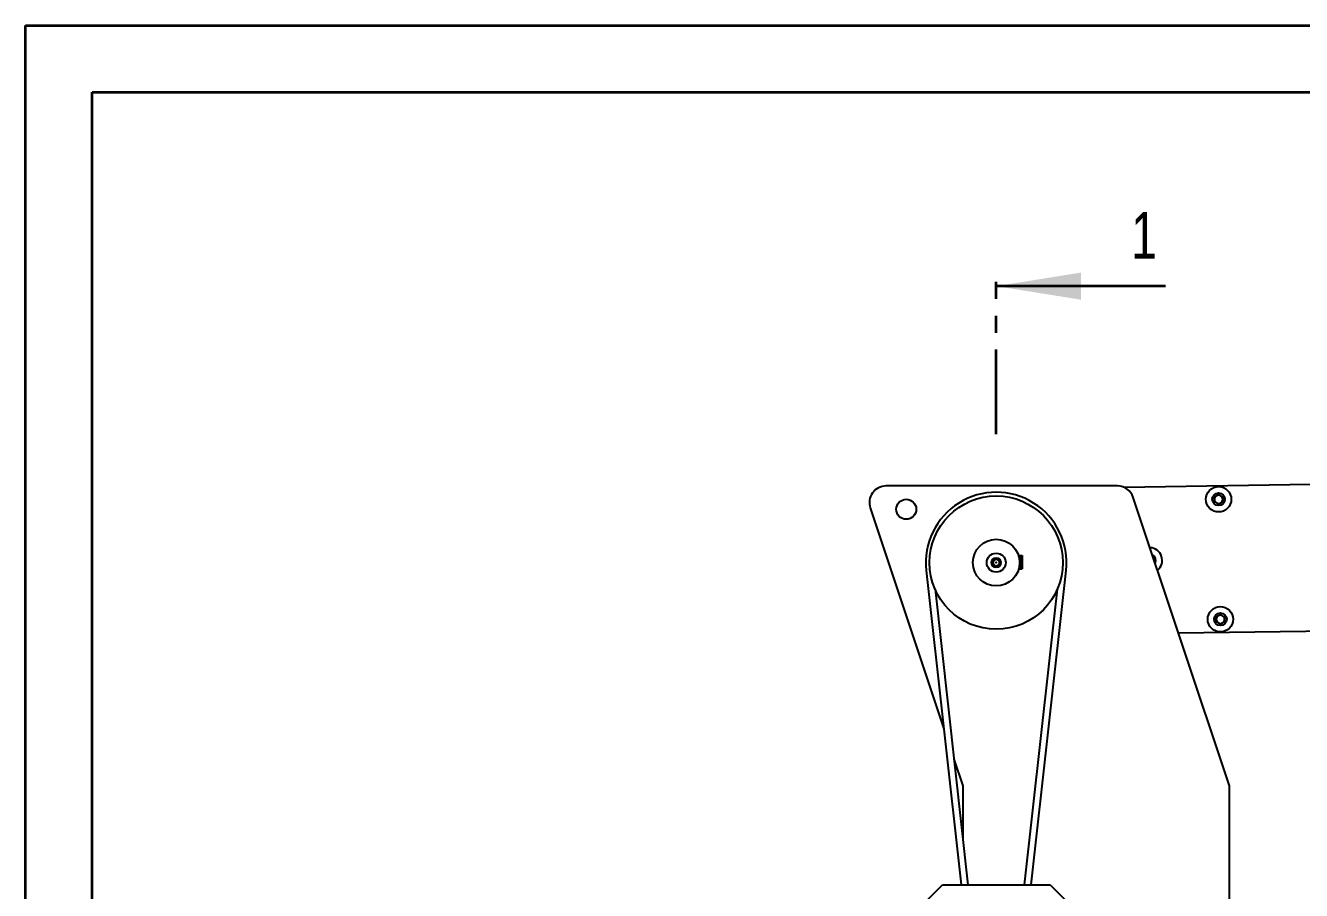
# Model space of a CAD drawing. Header units: millimetres. Extents: x -213 to 452, y 0 to 414.
# Drawn here: x 0 to 95.7, y 232.1 to 297 of the extents above; entities that cross this region are included whole.
import ezdxf

# ---------------------------------------------------------------- set-up
doc = ezdxf.new("R2010")
doc.units = ezdxf.units.MM
doc.header["$PDSIZE"] = -1
doc.linetypes.add('PHANTOM', pattern=[12.7, 6.35, -1.27, 1.27, -1.27, 1.27, -1.27])
doc.layers.add('KHUNGTEN', color=7, linetype='Continuous', lineweight=35)
doc.styles.add('SLDTEXTSTYLE3', font='TXT', dxfattribs={"width": 0.75})

# ---------------------------------------------------------------- blocks, each defined once
blk = doc.blocks.new('Block2')
at = {"layer": 'KHUNGTEN'}
for p, q in [((11.031, -63.053), (11.031, 233.947)), ((11.031, 233.947), (431.031, 233.947)), ((16.031, -58.053), (16.031, 228.947)), ((16.031, 228.947), (426.031, 228.947))]:
    blk.add_line(p, q, dxfattribs=at)

msp = doc.modelspace()

# ---------------------------------------------------------------- linework, layer by layer
at = {"color": 7, "linetype": 'PHANTOM', "lineweight": 35}
msp.add_line((72.8171, 266.341), (72.8171, 279.041), dxfattribs=at)
at = {"color": 7, "linetype": 'Continuous', "lineweight": 35}
msp.add_line((85.5171, 277.4535), (72.8171, 277.4535), dxfattribs=at)
at = {"color": 7, "linetype": 'Continuous', "lineweight": 25}
for p, q in [((81.9161, 262.4664), (64.5514, 262.4664)), ((121.2301, 262.936), (82.4216, 262.3597)), ((90.3171, 239.9664), (83.102, 261.6117)), ((89.1833, 261.6404), (89.4931, 261.8255)), ((89.1886, 261.2796), (89.1833, 261.6404)), ((89.4931, 261.8255), (89.8082, 261.6497)), ((89.8082, 261.6497), (89.8136, 261.2889)), ((63.3655, 260.8212), (68.8916, 244.243)), ((89.5038, 261.1039), (89.1886, 261.2796)), ((89.8136, 261.2889), (89.5038, 261.1039)), ((72.5671, 256.8608), (72.8171, 257.0051)), ((72.5671, 256.5721), (72.5671, 256.8608)), ((72.8171, 256.4278), (72.5671, 256.5721)), ((72.8171, 257.0051), (73.0671, 256.8608)), ((73.0671, 256.5721), (72.8171, 256.4278)), ((73.0671, 256.8608), (73.0671, 256.5721)), ((74.4865, 257.2413), (74.7595, 257.2453)), ((74.6993, 256.2443), (74.6845, 257.2442)), ((74.7603, 257.1898), (74.746, 257.2451)), ((74.7595, 257.2453), (74.7743, 256.2455)), ((84.6128, 257.0794), (84.6256, 257.0722)), ((84.6256, 257.0722), (84.6261, 257.0394)), ((67.5718, 256.1343), (70.1903, 232.5414)), ((74.5014, 256.2414), (74.7743, 256.2455)), ((74.7608, 256.2453), (74.7735, 256.301)), ((75.4439, 232.5414), (78.0624, 256.1343)), ((68.2315, 254.7235), (70.6934, 232.5414)), ((74.9408, 232.5414), (77.4027, 254.7235)), ((89.3169, 252.6414), (89.6267, 252.8265)), ((89.6267, 252.8265), (89.9419, 252.6507)), ((121.3934, 251.9372), (86.4996, 251.419)), ((89.3223, 252.2806), (89.3169, 252.6414)), ((89.6374, 252.1049), (89.3223, 252.2806)), ((89.9472, 252.2899), (89.6374, 252.1049)), ((89.9419, 252.6507), (89.9472, 252.2899)), ((69.6458, 241.9804), (70.3171, 239.9664)), ((70.3171, 239.9664), (70.3171, 235.9317)), ((90.3171, 221.7164), (90.3171, 239.9664)), ((67.5296, 231.2914), (68.7796, 232.5414)), ((68.7796, 232.5414), (76.8546, 232.5414)), ((76.8546, 232.5414), (78.1046, 231.2914))]:
    msp.add_line(p, q, dxfattribs=at)
for centre, radius in [((89.4984, 261.4647), 0.95), ((66.0671, 260.7164), 0.75), ((72.8171, 256.7164), 5), ((89.4984, 261.4647), 0.475), ((72.8171, 256.7164), 1.75), ((72.8171, 256.7164), 0.7125), ((72.8171, 256.7164), 0.3563), ((89.6321, 252.4657), 0.95), ((89.6321, 252.4657), 0.475)]:
    msp.add_circle(centre, radius, dxfattribs=at)
for centre, radius, start, end in [((64.5514, 261.2164), 1.25, 90, 198.434949), ((81.9161, 261.2164), 1.25, 18.434949, 90), ((72.8171, 256.7164), 5.2775, 353.66683, 186.33317), ((89.4984, 261.4647), 0.3125, 120.850794, 180.850794), ((89.4984, 261.4647), 0.3125, 180.850794, 240.850794), ((89.4984, 261.4647), 0.3125, 60.850794, 120.850794), ((89.4984, 261.4647), 0.3125, 0.850794, 60.850794), ((89.4984, 261.4647), 0.3125, 300.850794, 0.850794), ((89.4984, 261.4647), 0.3125, 240.850794, 300.850794), ((84.3158, 256.8872), 0.95, 309.566743, 87.303154), ((72.8171, 256.7164), 0.25, 120, 180), ((72.8171, 256.7164), 0.25, 180, 240), ((72.8171, 256.7164), 0.25, 60, 120), ((72.8171, 256.7164), 0.25, 0, 60), ((72.8171, 256.7164), 0.25, 300, 0), ((84.3158, 256.8872), 0.475, 334.574445, 62.295452), ((72.8171, 256.7164), 0.25, 240, 300), ((89.6321, 252.4657), 0.3125, 120.850794, 180.850794), ((89.6321, 252.4657), 0.3125, 60.850794, 120.850794), ((89.6321, 252.4657), 0.3125, 0.850794, 60.850794), ((89.6321, 252.4657), 0.3125, 180.850794, 240.850794), ((89.6321, 252.4657), 0.3125, 240.850794, 300.850794), ((89.6321, 252.4657), 0.3125, 300.850794, 0.850794)]:
    msp.add_arc(centre, radius, start, end, dxfattribs=at)
at = {"color": 7, "linetype": 'Continuous'}
msp.add_point((72.8171, 256.7164), dxfattribs=at)
msp.add_point((72.8171, 256.7164), dxfattribs=at)
at = {"color": 7, "linetype": 'Continuous', "lineweight": 35}
msp.add_solid([(72.8171, 277.4535), (79.1671, 276.4375), (79.1671, 278.4695)], dxfattribs=at)

# ---------------------------------------------------------------- block references
at = {"color": 7, "linetype": 'Continuous'}
msp.add_blockref('Block2', (-11.0312, 63.0526), dxfattribs=at)

# ---------------------------------------------------------------- texts
at = {"color": 7, "linetype": 'Continuous', "insert": (82.9321, 283.0066), "char_height": 3.5, "attachment_point": 1, "style": 'SLDTEXTSTYLE3'}
msp.add_mtext('1', dxfattribs=at)

doc.saveas('drawing.dxf')
